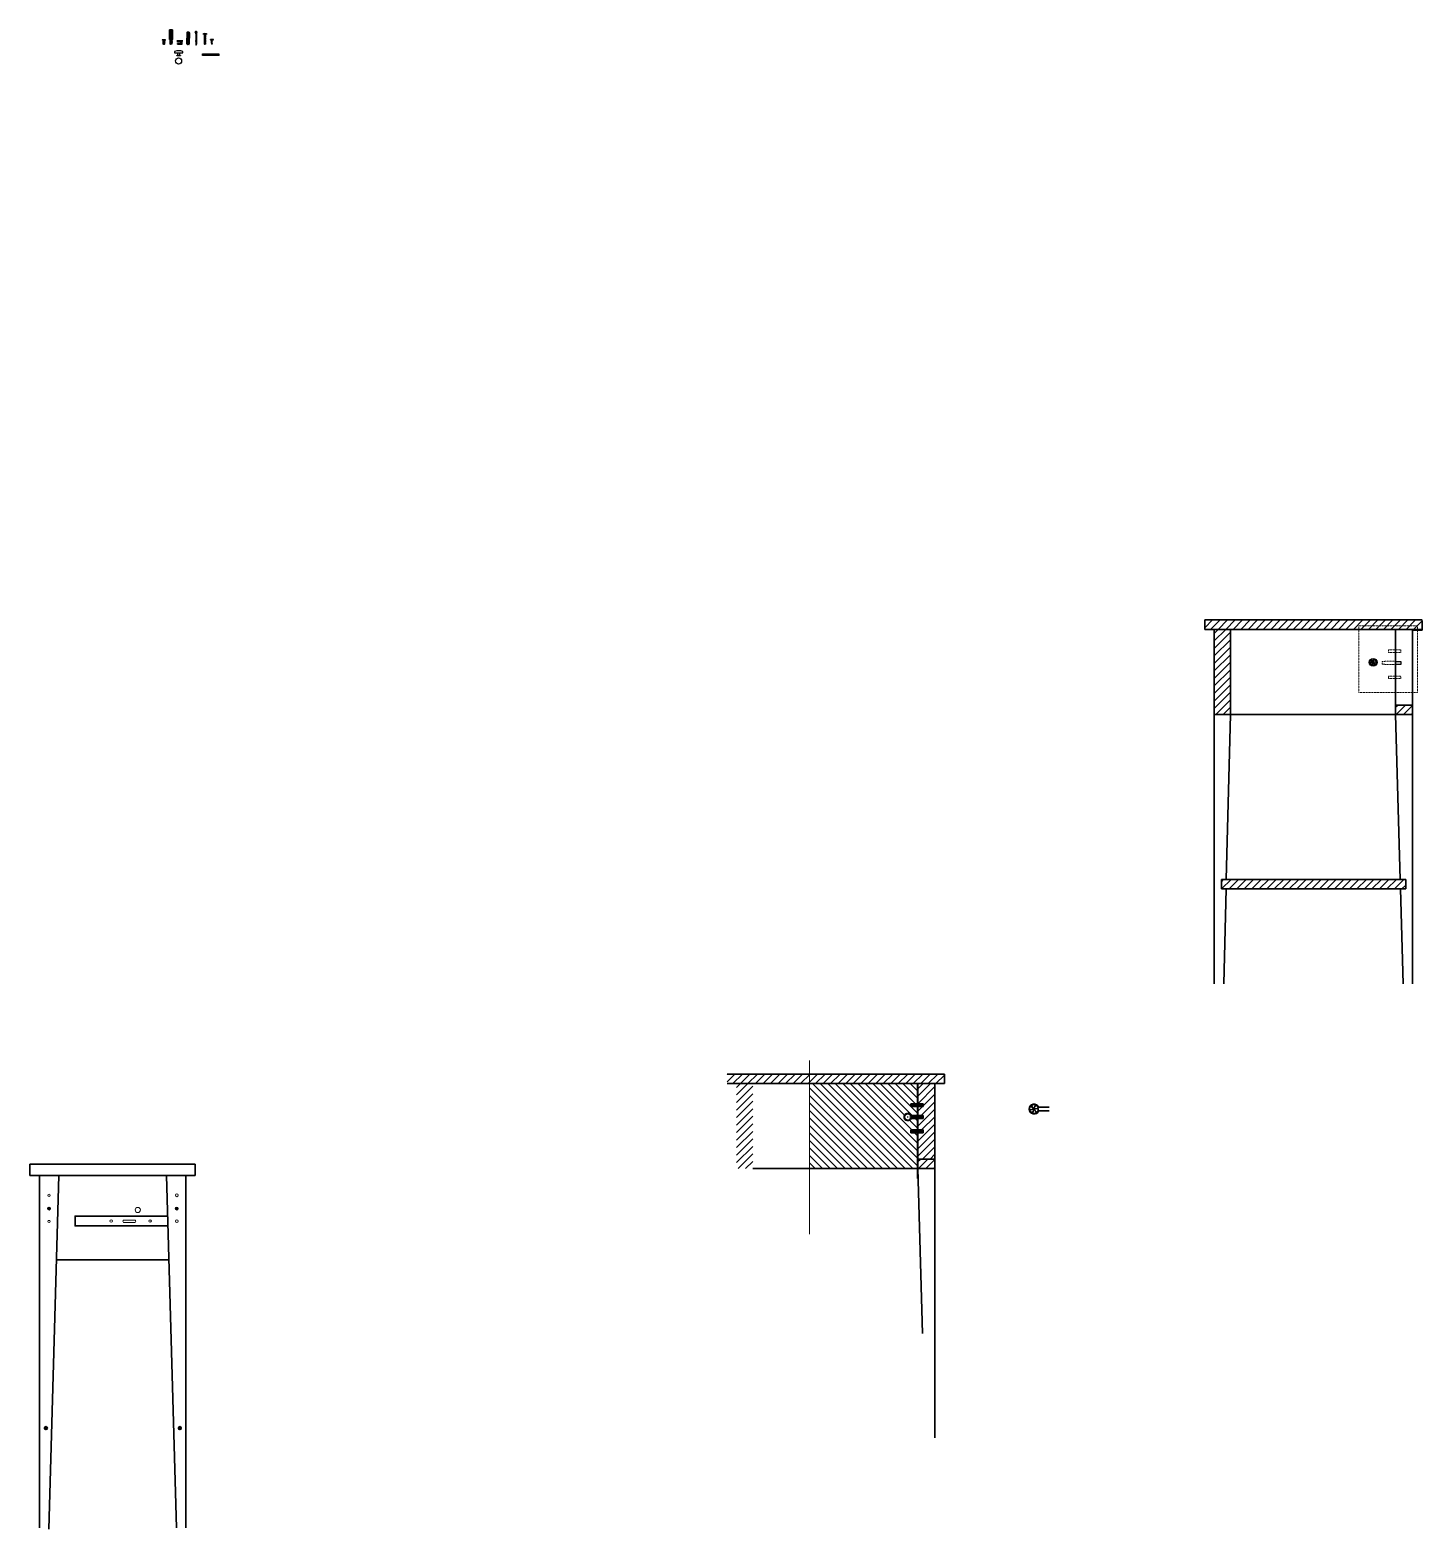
# Model space of a CAD drawing. Header units: inches. Extents: x -15438 to 28214, y -5168 to 29336.
# Drawn here: x 7581 to 10528, y 15768 to 18941 of the extents above; entities that cross this region are included whole.
import ezdxf

# ---------------------------------------------------------------- set-up
doc = ezdxf.new("R2010")
doc.units = ezdxf.units.IN
doc.header["$MEASUREMENT"] = 0
doc.linetypes.add('HIDDEN', pattern=[0.375, 0.25, -0.125])
for name, color, linetype, lineweight in [('Arredi', 1, 'Continuous', 30), ('Dettagli', 210, 'Continuous', 5), ('quote', 2, 'Continuous', 9), ('Tratteggi', 2, 'HIDDEN', 15)]:
    doc.layers.add(name, color=color, linetype=linetype, lineweight=lineweight)
doc.layers.add('Viti', color=2, linetype='Continuous')
pattern_1 = [(45, (2506.794, -2341.096), (-7.954951, 7.954951), [])]
pattern_2 = [(45, (3518.231, -1379.834), (-7.954951, 7.954951), [])]

# ---------------------------------------------------------------- blocks, each defined once
blk = doc.blocks.new('101345')
for p, q in [((40.13, 264.91), (40.13, 264.61)), ((40.17, 264.99), (40.27, 265.05)), ((40.28, 264.46), (40.28, 265.06)), ((40.3, 265.06), (41.63, 265.06)), ((40.38, 264.94), (41.63, 264.94)), ((40.38, 264.82), (41.63, 264.82)), ((40.38, 264.7), (41.63, 264.7)), ((42.96, 265.06), (41.63, 265.06)), ((42.88, 264.94), (41.63, 264.94)), ((42.88, 264.82), (41.63, 264.82)), ((42.88, 264.7), (41.63, 264.7)), ((42.98, 264.46), (42.98, 265.06)), ((43.09, 264.99), (42.99, 265.05)), ((43.13, 264.91), (43.13, 264.61)), ((40.17, 264.53), (40.27, 264.47)), ((40.29, 264.46), (41.63, 264.46)), ((40.38, 264.58), (41.63, 264.58)), ((42.88, 264.58), (41.63, 264.58)), ((42.96, 264.46), (41.63, 264.46)), ((43.09, 264.53), (42.99, 264.47))]:
    blk.add_line(p, q)
for centre, radius, start, end in [((40.23, 264.91), 0.1, 123.5668, 180), ((40.23, 264.61), 0.1, 180, 236.2912), ((40.3, 265.01), 0.05, 90, 123.5668), ((42.96, 265.01), 0.05, 56.4332, 90), ((43.03, 264.91), 0.1, 0, 56.4332), ((43.03, 264.61), 0.1, 303.7088, 0), ((40.29, 264.51), 0.05, 236.2912, 270), ((42.96, 264.51), 0.05, 270, 303.7088)]:
    blk.add_arc(centre, radius, start, end)
blk = doc.blocks.new('100413')
for p, q in [((40.46, 249.33), (40.43, 249.36)), ((40.43, 249.02), (40.47, 248.98)), ((40.48, 249.38), (40.46, 249.33)), ((40.49, 249.03), (40.46, 249.33)), ((40.47, 248.98), (40.49, 249.03)), ((40.53, 249.33), (40.48, 249.38)), ((40.49, 249.03), (40.54, 248.98)), ((40.55, 249.38), (40.53, 249.33)), ((40.56, 249.03), (40.53, 249.33)), ((40.54, 248.98), (40.56, 249.03)), ((40.6, 249.33), (40.55, 249.38)), ((40.56, 249.03), (40.61, 248.98)), ((40.62, 249.38), (40.6, 249.33)), ((40.63, 249.03), (40.6, 249.33)), ((40.61, 248.98), (40.63, 249.03)), ((40.67, 249.33), (40.62, 249.38)), ((40.63, 249.03), (40.68, 248.98)), ((40.69, 249.38), (40.67, 249.33)), ((40.7, 249.03), (40.67, 249.33)), ((40.68, 248.98), (40.7, 249.03)), ((40.74, 249.33), (40.69, 249.38)), ((40.7, 249.03), (40.75, 248.98)), ((40.76, 249.38), (40.74, 249.33)), ((40.77, 249.03), (40.74, 249.33)), ((40.75, 248.98), (40.77, 249.03)), ((40.81, 249.33), (40.76, 249.38)), ((40.77, 249.03), (40.82, 248.98)), ((40.83, 249.38), (40.81, 249.33)), ((40.84, 249.03), (40.81, 249.33)), ((40.82, 248.98), (40.84, 249.03)), ((40.88, 249.33), (40.83, 249.38)), ((40.84, 249.03), (40.89, 248.98)), ((40.9, 249.38), (40.88, 249.33)), ((40.91, 249.03), (40.88, 249.33)), ((40.89, 248.98), (40.91, 249.03)), ((40.95, 249.33), (40.9, 249.38)), ((40.91, 249.03), (40.96, 248.98)), ((40.97, 249.38), (40.95, 249.33)), ((40.98, 249.03), (40.95, 249.33)), ((40.96, 248.98), (40.98, 249.03)), ((41.02, 249.33), (40.97, 249.38)), ((40.98, 249.03), (41.03, 248.98)), ((41.04, 249.38), (41.02, 249.33)), ((41.05, 249.03), (41.02, 249.33)), ((41.03, 248.98), (41.05, 249.03)), ((41.09, 249.33), (41.04, 249.38)), ((41.05, 249.03), (41.1, 248.98)), ((41.11, 249.38), (41.09, 249.33)), ((41.12, 249.03), (41.09, 249.33)), ((41.1, 248.98), (41.12, 249.03)), ((41.16, 249.33), (41.11, 249.38)), ((41.12, 249.03), (41.17, 248.98)), ((41.18, 249.38), (41.16, 249.33)), ((41.19, 249.03), (41.16, 249.33)), ((41.17, 248.98), (41.19, 249.03)), ((41.23, 249.33), (41.18, 249.38)), ((41.19, 249.03), (41.24, 248.98)), ((41.25, 249.38), (41.23, 249.33)), ((41.26, 249.03), (41.23, 249.33)), ((41.24, 248.98), (41.26, 249.03)), ((41.3, 249.33), (41.25, 249.38)), ((41.26, 249.03), (41.31, 248.98)), ((41.32, 249.38), (41.3, 249.33)), ((41.33, 249.03), (41.3, 249.33)), ((41.31, 248.98), (41.33, 249.03)), ((41.37, 249.33), (41.32, 249.38)), ((41.33, 249.03), (41.38, 248.98)), ((41.39, 249.38), (41.37, 249.33)), ((41.4, 249.03), (41.37, 249.33)), ((41.38, 248.98), (41.4, 249.03)), ((41.44, 249.33), (41.39, 249.38)), ((41.4, 249.03), (41.45, 248.98)), ((41.46, 249.38), (41.44, 249.33)), ((41.47, 249.03), (41.44, 249.33)), ((41.45, 248.98), (41.47, 249.03)), ((41.51, 249.33), (41.46, 249.38)), ((41.47, 249.03), (41.52, 248.98)), ((41.53, 249.38), (41.51, 249.33)), ((41.54, 249.03), (41.51, 249.33)), ((41.52, 248.98), (41.54, 249.03)), ((41.58, 249.33), (41.53, 249.38)), ((41.54, 249.03), (41.59, 248.98)), ((41.6, 249.38), (41.58, 249.33)), ((41.61, 249.03), (41.58, 249.33)), ((41.59, 248.98), (41.61, 249.03)), ((41.65, 249.33), (41.6, 249.38)), ((41.61, 249.03), (41.66, 248.98)), ((41.67, 249.38), (41.65, 249.33)), ((41.68, 249.03), (41.65, 249.33)), ((41.66, 248.98), (41.68, 249.03)), ((41.72, 249.33), (41.67, 249.38)), ((41.68, 249.03), (41.73, 248.98)), ((41.74, 249.38), (41.72, 249.33)), ((41.75, 249.03), (41.72, 249.33)), ((41.73, 248.98), (41.75, 249.03)), ((41.79, 249.33), (41.74, 249.38)), ((41.75, 249.03), (41.8, 248.98)), ((41.81, 249.38), (41.79, 249.33)), ((41.82, 249.03), (41.79, 249.33)), ((41.8, 248.98), (41.82, 249.03)), ((41.86, 249.33), (41.81, 249.38)), ((41.82, 249.03), (41.87, 248.98)), ((41.88, 249.38), (41.86, 249.33)), ((41.89, 249.03), (41.86, 249.33)), ((41.87, 248.98), (41.89, 249.03)), ((41.93, 249.33), (41.88, 249.38)), ((41.89, 249.03), (41.94, 248.98)), ((41.95, 249.38), (41.93, 249.33)), ((41.96, 249.03), (41.93, 249.33)), ((41.94, 248.98), (41.96, 249.03)), ((42, 249.33), (41.95, 249.38)), ((41.96, 249.03), (42.01, 248.98)), ((42.02, 249.38), (42, 249.33)), ((42.03, 249.03), (42, 249.33)), ((42.01, 248.98), (42.03, 249.03)), ((42.07, 249.33), (42.02, 249.38)), ((42.03, 249.03), (42.08, 248.98)), ((42.09, 249.38), (42.07, 249.33)), ((42.1, 249.03), (42.07, 249.33)), ((42.08, 248.98), (42.1, 249.03)), ((42.14, 249.33), (42.09, 249.38)), ((42.1, 249.03), (42.15, 248.98)), ((42.16, 249.38), (42.14, 249.33)), ((42.17, 249.03), (42.14, 249.33)), ((42.15, 248.98), (42.17, 249.03)), ((42.21, 249.33), (42.16, 249.38)), ((42.17, 249.03), (42.22, 248.98)), ((42.23, 249.38), (42.21, 249.33)), ((42.24, 249.03), (42.21, 249.33)), ((42.22, 248.98), (42.24, 249.03)), ((42.28, 249.33), (42.23, 249.38)), ((42.24, 249.03), (42.29, 248.98)), ((42.3, 249.38), (42.28, 249.33)), ((42.31, 249.03), (42.28, 249.33)), ((42.29, 248.98), (42.31, 249.03)), ((42.35, 249.33), (42.3, 249.38)), ((42.31, 249.03), (42.36, 248.98)), ((42.37, 249.38), (42.35, 249.33)), ((42.38, 249.03), (42.35, 249.33)), ((42.36, 248.98), (42.38, 249.03)), ((42.42, 249.33), (42.37, 249.38)), ((42.38, 249.03), (42.43, 248.98)), ((42.44, 249.38), (42.42, 249.33)), ((42.45, 249.03), (42.42, 249.33)), ((42.43, 248.98), (42.45, 249.03)), ((42.49, 249.33), (42.44, 249.38)), ((42.45, 249.03), (42.5, 248.98)), ((42.51, 249.38), (42.49, 249.33)), ((42.52, 249.03), (42.49, 249.33)), ((42.5, 248.98), (42.52, 249.03)), ((42.56, 249.33), (42.51, 249.38)), ((42.52, 249.03), (42.57, 248.98)), ((42.58, 249.38), (42.56, 249.33)), ((42.59, 249.03), (42.56, 249.33)), ((42.57, 248.98), (42.59, 249.03)), ((42.63, 249.33), (42.58, 249.38)), ((42.59, 249.03), (42.64, 248.98)), ((42.65, 249.38), (42.63, 249.33)), ((42.66, 249.03), (42.63, 249.33)), ((42.64, 248.98), (42.66, 249.03)), ((42.7, 249.33), (42.65, 249.38)), ((42.66, 249.03), (42.71, 248.98)), ((42.72, 249.38), (42.7, 249.33)), ((42.73, 249.03), (42.7, 249.33)), ((42.71, 248.98), (42.73, 249.03)), ((42.77, 249.33), (42.72, 249.38)), ((42.73, 249.03), (42.78, 248.98)), ((42.8, 249.03), (42.77, 249.33)), ((42.77, 249.33), (42.8, 249.33)), ((42.78, 248.98), (42.8, 249.03)), ((42.8, 249.03), (42.8, 249.03)), ((42.83, 249.3), (42.83, 249.05))]:
    blk.add_line(p, q)
blk.add_lwpolyline([(40.33, 248.75), (40.33, 249.61, -0.414214), (40.35, 249.63), (40.41, 249.63, -0.414214), (40.43, 249.61), (40.43, 248.75, -0.414214), (40.41, 248.73), (40.35, 248.73, -0.414214)], format="xyb", close=True)
for centre, radius, start, end in [((41.35, 249.18), 1.08, 161.1224, 198.8776), ((42.8, 249.3), 0.025, 0, 90), ((42.8, 249.05), 0.025, 270, 0)]:
    blk.add_arc(centre, radius, start, end)
blk = doc.blocks.new('*U259')
blk.add_lwpolyline([(0, 0), (0, 0.1), (0.05, 0), (0.12, -0.4), (0.12, -0.5), (0.07, -0.4), (0, 0)])
blk = doc.blocks.new('*U260')
at = {"color": 0, "linetype": 'ByBlock', "lineweight": -2, "transparency": 16777216}
for p in [(42.38, 270.66), (42.6, 270.66), (42.81, 270.66), (43.03, 270.66), (43.24, 270.66)]:
    blk.add_blockref('*U259', p, dxfattribs=at)
blk = doc.blocks.new('118331')
for p, q in [((40.73, 264.98), (40.73, 264.28)), ((40.73, 264.98), (42.98, 264.98)), ((40.73, 264.8), (40.73, 264.45)), ((40.83, 264.98), (40.83, 264.68)), ((40.83, 264.93), (42.93, 264.93)), ((40.83, 264.68), (42.93, 264.68)), ((42.93, 264.98), (42.93, 264.68)), ((42.98, 264.98), (42.98, 264.28)), ((42.98, 264.83), (43.07, 264.83)), ((43.12, 264.83), (43.28, 264.83)), ((43.33, 264.83), (43.5, 264.83)), ((43.55, 264.83), (43.72, 264.83)), ((43.77, 264.83), (43.93, 264.83)), ((43.98, 264.83), (44.08, 264.83)), ((44.13, 264.78), (44.13, 264.48)), ((42.98, 264.28), (40.73, 264.28)), ((40.83, 264.58), (40.83, 264.28)), ((40.83, 264.58), (42.93, 264.58)), ((40.83, 264.33), (42.93, 264.33)), ((42.93, 264.58), (42.93, 264.28)), ((43.14, 264.43), (42.98, 264.43)), ((43.35, 264.43), (43.19, 264.43)), ((43.57, 264.43), (43.4, 264.43)), ((43.79, 264.43), (43.62, 264.43)), ((44, 264.43), (43.84, 264.43)), ((44.08, 264.43), (44.05, 264.43))]:
    blk.add_line(p, q)
for centre, start, end in [((44.08, 264.78), 360, 90), ((44.08, 264.48), 270, 0)]:
    blk.add_arc(centre, 0.05, start, end)
blk.add_blockref('*U260', (0.69, -5.83))
blk = doc.blocks.new('*U61')
blk.add_lwpolyline([(0, 0), (0, 0.1), (0.05, 0), (0.12, -0.4), (0.12, -0.5), (0.07, -0.4), (0, 0)])
blk = doc.blocks.new('*U62')
at = {"color": 0, "linetype": 'ByBlock', "lineweight": -2, "transparency": 16777216}
for p in [(42.38, 270.66), (42.61, 270.66), (42.84, 270.66), (43.06, 270.66)]:
    blk.add_blockref('*U61', p, dxfattribs=at)
blk = doc.blocks.new('100347')
for p, q in [((40.13, 252.09), (40.25, 251.93)), ((40.13, 252.09), (40.13, 251.29)), ((40.25, 251.44), (40.13, 251.29)), ((40.41, 251.49), (40.38, 251.49)), ((40.57, 251.89), (40.39, 251.89)), ((40.64, 251.49), (40.46, 251.49)), ((40.79, 251.89), (40.62, 251.89)), ((40.87, 251.49), (40.69, 251.49)), ((41.02, 251.89), (40.84, 251.89)), ((41.09, 251.49), (40.92, 251.49)), ((41.16, 251.89), (41.07, 251.89)), ((41.16, 251.49), (41.14, 251.49)), ((41.21, 251.85), (41.19, 251.87)), ((41.19, 251.5), (41.21, 251.52)), ((41.23, 251.82), (41.23, 251.56))]:
    blk.add_line(p, q)
for centre, radius, start, end in [((40.38, 252.09), 0.2, 230.2432, 257.6604), ((40.38, 251.29), 0.2, 90, 129.7568), ((41.16, 251.84), 0.05, 45, 90), ((41.16, 251.54), 0.05, 270, 315), ((41.18, 251.82), 0.05, 0, 45), ((41.18, 251.56), 0.05, 315, 0)]:
    blk.add_arc(centre, radius, start, end)
blk.add_blockref('*U62', (-2.04, -18.77))
blk = doc.blocks.new('*U65')
blk.add_lwpolyline([(0.07, -0.49), (0.08, -0.44), (0.11, -0.49), (0.16, -0.79), (0.15, -0.84), (0.13, -0.79), (0.07, -0.49)])
blk = doc.blocks.new('*U66')
at = {"color": 0, "linetype": 'ByBlock', "lineweight": -2, "transparency": 16777216}
for p in [(40.63, 237.94), (40.79, 237.94), (40.94, 237.94), (41.1, 237.94), (41.26, 237.94), (41.42, 237.94), (41.58, 237.94), (41.73, 237.94), (41.89, 237.94), (42.05, 237.94), (42.21, 237.94), (42.36, 237.94), (42.52, 237.94), (42.68, 237.94), (42.84, 237.94), (43, 237.94), (43.15, 237.94), (43.31, 237.94), (43.47, 237.94), (43.63, 237.94), (43.78, 237.94), (43.94, 237.94), (44.1, 237.94), (44.26, 237.94), (44.42, 237.94), (44.57, 237.94), (44.73, 237.94), (44.89, 237.94), (45.05, 237.94), (45.2, 237.94), (45.36, 237.94), (45.52, 237.94), (45.68, 237.94)]:
    blk.add_blockref('*U65', p, dxfattribs=at)
blk = doc.blocks.new('109048')
for p, q in [((40.13, 237.5), (40.13, 237.1)), ((40.58, 237.75), (40.43, 237.75)), ((40.63, 237.7), (40.63, 236.9)), ((40.63, 237.45), (40.7, 237.45)), ((40.74, 237.45), (40.86, 237.45)), ((40.89, 237.45), (41.02, 237.45)), ((41.05, 237.45), (41.17, 237.45)), ((41.21, 237.45), (41.33, 237.45)), ((41.37, 237.45), (41.49, 237.45)), ((41.53, 237.45), (41.65, 237.45)), ((41.68, 237.45), (41.81, 237.45)), ((41.84, 237.45), (41.96, 237.45)), ((42, 237.45), (42.12, 237.45)), ((42.16, 237.45), (42.28, 237.45)), ((42.31, 237.45), (42.44, 237.45)), ((42.47, 237.45), (42.59, 237.45)), ((42.63, 237.45), (42.75, 237.45)), ((42.79, 237.45), (42.91, 237.45)), ((42.95, 237.45), (43.07, 237.45)), ((43.1, 237.45), (43.23, 237.45)), ((43.26, 237.45), (43.38, 237.45)), ((43.42, 237.45), (43.54, 237.45)), ((43.58, 237.45), (43.7, 237.45)), ((43.73, 237.45), (43.86, 237.45)), ((43.89, 237.45), (44.01, 237.45)), ((44.05, 237.45), (44.17, 237.45)), ((44.21, 237.45), (44.33, 237.45)), ((44.37, 237.45), (44.49, 237.45)), ((44.52, 237.45), (44.65, 237.45)), ((44.68, 237.45), (44.8, 237.45)), ((44.84, 237.45), (44.96, 237.45)), ((45, 237.45), (45.12, 237.45)), ((45.15, 237.45), (45.28, 237.45)), ((45.31, 237.45), (45.43, 237.45)), ((45.47, 237.45), (45.59, 237.45)), ((45.63, 237.45), (45.75, 237.45)), ((45.79, 237.45), (45.89, 237.45)), ((45.91, 237.5), (45.9, 237.45)), ((45.9, 237.45), (45.95, 237.16)), ((45.94, 237.44), (45.91, 237.5)), ((45.98, 237.17), (45.94, 237.44)), ((45.96, 237.44), (46.04, 237.41)), ((46.05, 237.46), (46.04, 237.41)), ((46.04, 237.41), (46.08, 237.2)), ((46.08, 237.39), (46.05, 237.46)), ((46.08, 237.39), (46.33, 237.3)), ((46.11, 237.22), (46.08, 237.39)), ((40.58, 236.85), (40.43, 236.85)), ((40.63, 237.15), (40.76, 237.15)), ((40.79, 237.15), (40.91, 237.15)), ((40.95, 237.15), (41.07, 237.15)), ((41.11, 237.15), (41.23, 237.15)), ((41.26, 237.15), (41.39, 237.15)), ((41.42, 237.15), (41.54, 237.15)), ((41.58, 237.15), (41.7, 237.15)), ((41.74, 237.15), (41.86, 237.15)), ((41.89, 237.15), (42.02, 237.15)), ((42.05, 237.15), (42.18, 237.15)), ((42.21, 237.15), (42.33, 237.15)), ((42.37, 237.15), (42.49, 237.15)), ((42.53, 237.15), (42.65, 237.15)), ((42.68, 237.15), (42.81, 237.15)), ((42.84, 237.15), (42.96, 237.15)), ((43, 237.15), (43.12, 237.15)), ((43.16, 237.15), (43.28, 237.15)), ((43.31, 237.15), (43.44, 237.15)), ((43.47, 237.15), (43.6, 237.15)), ((43.63, 237.15), (43.75, 237.15)), ((43.79, 237.15), (43.91, 237.15)), ((43.95, 237.15), (44.07, 237.15)), ((44.1, 237.15), (44.23, 237.15)), ((44.26, 237.15), (44.38, 237.15)), ((44.42, 237.15), (44.54, 237.15)), ((44.58, 237.15), (44.7, 237.15)), ((44.73, 237.15), (44.86, 237.15)), ((44.89, 237.15), (45.02, 237.15)), ((45.05, 237.15), (45.17, 237.15)), ((45.21, 237.15), (45.33, 237.15)), ((45.37, 237.15), (45.49, 237.15)), ((45.52, 237.15), (45.65, 237.15)), ((45.68, 237.15), (45.8, 237.15)), ((45.84, 237.15), (45.89, 237.15)), ((45.95, 237.16), (45.98, 237.11)), ((45.98, 237.17), (46.08, 237.2)), ((45.98, 237.11), (45.98, 237.17)), ((46.08, 237.2), (46.11, 237.15)), ((46.11, 237.22), (46.33, 237.3)), ((46.11, 237.15), (46.11, 237.22))]:
    blk.add_line(p, q)
for centre, radius, start, end in [((40.43, 237.45), 0.302, 89.51913, 170.09201), ((40.58, 237.7), 0.05, 0, 90), ((45.89, 237.25), 0.2, 88.0665, 90), ((45.89, 237.25), 0.2, 69.44395, 77.73615), ((40.43, 237.15), 0.302, 189.90799, 270.48087), ((40.58, 236.9), 0.05, 270, 0), ((45.89, 237.35), 0.2, 270, 287.08956)]:
    blk.add_arc(centre, radius, start, end)
blk.add_blockref('*U66', (0, 0))
blk = doc.blocks.new('*U68')
blk.add_lwpolyline([(0.1, -0.2), (0.06, 0), (0.04, 0.05), (0.03, 0), (0.06, -0.2), (0.09, -0.25), (0.1, -0.2)])
blk = doc.blocks.new('*U69')
at = {"color": 0, "linetype": 'ByBlock', "lineweight": -2, "transparency": 16777216}
for p in [(40.3, 254.75), (40.42, 254.75), (40.54, 254.75), (40.65, 254.75), (40.77, 254.75), (40.89, 254.75)]:
    blk.add_blockref('*U68', p, dxfattribs=at)
blk = doc.blocks.new('109049')
for p, q in [((40.43, 240.28), (40.33, 240.28)), ((40.33, 240.28), (40.33, 239.58)), ((40.43, 239.58), (40.33, 239.58)), ((40.48, 240.23), (40.48, 239.63)), ((40.52, 240.03), (40.48, 240.03)), ((40.56, 239.83), (40.48, 239.83)), ((40.64, 240.03), (40.56, 240.03)), ((40.67, 239.83), (40.59, 239.83)), ((40.75, 240.03), (40.67, 240.03)), ((40.79, 239.83), (40.71, 239.83)), ((40.87, 240.03), (40.79, 240.03)), ((40.91, 239.83), (40.83, 239.83)), ((40.99, 240.03), (40.91, 240.03)), ((41.02, 239.83), (40.94, 239.83)), ((41.11, 240.03), (41.02, 240.03)), ((41.14, 239.83), (41.06, 239.83)), ((41.22, 240.03), (41.14, 240.03)), ((41.23, 239.83), (41.18, 239.83)), ((41.32, 240.01), (41.35, 240)), ((41.37, 239.88), (41.32, 239.85)), ((41.35, 240), (41.36, 240.05)), ((41.37, 239.88), (41.35, 240)), ((41.36, 240.05), (41.38, 239.98)), ((41.4, 239.83), (41.37, 239.88)), ((41.38, 239.98), (41.48, 239.93)), ((41.38, 239.98), (41.4, 239.89)), ((41.48, 239.93), (41.4, 239.89)), ((41.4, 239.89), (41.4, 239.83))]:
    blk.add_line(p, q)
blk.add_lwpolyline([(41.26, 239.83), (41.22, 240.03), (41.23, 240.08), (41.26, 240.03), (41.29, 239.84), (41.29, 239.78), (41.26, 239.83)])
for centre, radius, start, end in [((40.43, 240.23), 0.05, 0, 90), ((40.43, 239.63), 0.05, 270, 0), ((41.23, 240.03), 0.2, 270, 277.372), ((41.23, 239.83), 0.2, 63.4349, 82.7142), ((41.23, 240.03), 0.2, 287.2449, 296.5651)]:
    blk.add_arc(centre, radius, start, end)
blk.add_blockref('*U69', (0.19, -14.72))

msp = doc.modelspace()

# ---------------------------------------------------------------- hatches: boundary and pattern name
at = {"layer": 'Dettagli'}
h = msp.add_hatch(dxfattribs=at)
h.set_pattern_fill('ANSI31', color=256, scale=90)
h.set_pattern_definition(pattern_2)
h.paths.add_polyline_path([(10068.493, 17692.132), (10068.493, 17672.132), (10528.493, 17672.132), (10528.493, 17692.132)])
h = msp.add_hatch(dxfattribs=at)
h.set_pattern_fill('ANSI31', color=256, scale=90)
h.set_pattern_definition(pattern_2)
h.paths.add_polyline_path([(10088.493, 17492.132), (10122.846, 17492.132), (10122.846, 17672.132), (10088.493, 17672.132)])
h.paths.add_polyline_path([(10472.374, 17512.132), (10472.374, 17492.132), (10508.493, 17492.132), (10508.493, 17512.132)])
h = msp.add_hatch(dxfattribs=at)
h.set_pattern_fill('ANSI31', color=256, scale=90)
h.set_pattern_definition(pattern_2)
h.paths.add_polyline_path([(10103.563, 17142.701), (10103.563, 17122.701), (10113.543, 17122.701), (10482.673, 17122.701), (10494.003, 17122.701), (10494.003, 17142.701)])
at = {"layer": 'quote'}
h = msp.add_hatch(dxfattribs=at)
h.set_pattern_fill('ANSI31', color=256, scale=90, angle=90)
h.paths.add_polyline_path([(9460.211, 16710.87), (9455.918, 16710.87), (9231.41, 16710.87), (9231.41, 16530.87), (9460.211, 16530.87), (9460.211, 16606.803), (9446.154, 16606.803), (9446.154, 16612.484), (9460.211, 16612.484), (9460.211, 16637.085), (9446.869, 16637.085, -4.87725798), (9446.788, 16643.258), (9460.211, 16643.258), (9460.211, 16662.067), (9446.077, 16662.067), (9446.077, 16667.891), (9460.211, 16667.891)])
h = msp.add_hatch(dxfattribs=at)
h.set_pattern_fill('ANSI31', color=256, scale=90)
h.paths.add_polyline_path([(9497.055, 16710.87), (9460.937, 16710.87), (9460.937, 16667.891), (9472.391, 16667.891), (9472.391, 16662.067), (9460.927, 16662.067), (9460.927, 16643.258), (9472.561, 16643.258), (9472.561, 16637.085), (9460.93, 16637.085), (9460.93, 16612.484), (9472.326, 16612.484), (9472.326, 16606.803), (9460.916, 16606.803), (9460.931, 16550.87), (9497.055, 16550.87)])
at = {"layer": 'Viti'}
h = msp.add_hatch(dxfattribs=at)
h.set_pattern_fill('ANSI31', color=256, scale=90)
h.set_pattern_definition(pattern_1)
h.paths.add_polyline_path([(9517.055, 16730.87), (9057.055, 16730.87), (9057.055, 16710.87), (9517.055, 16710.87)])
h = msp.add_hatch(dxfattribs=at)
h.set_pattern_fill('ANSI31', color=256, scale=90)
h.set_pattern_definition(pattern_1)
h.paths.add_polyline_path([(9111.408, 16710.87), (9077.055, 16710.87), (9077.055, 16530.87), (9111.408, 16530.87)])
h.paths.add_polyline_path([(9497.055, 16550.87), (9460.937, 16550.87), (9460.937, 16530.87), (9497.055, 16530.87)])
h = msp.add_hatch(color=256, dxfattribs=at)
h.dxf.hatch_style = 1
h.set_gradient(color1=(51, 51, 51), color2=(51, 51, 51), tint=1)
h.paths.add_polyline_path([(9439.428, 16641.773, 1), (9439.428, 16638.401, 1)])
h = msp.add_hatch(color=256, dxfattribs=at)
h.dxf.hatch_style = 1
h.set_gradient(color1=(51, 51, 51), color2=(51, 51, 51), tint=1)
h.paths.add_polyline_path([(9439.428, 16641.773, 1), (9439.428, 16638.401, 1)])

# ---------------------------------------------------------------- linework, layer by layer
at = {"layer": 'Arredi'}
for p, q in [((10528.493, 17692.132), (10068.493, 17692.132)), ((10068.493, 17692.132), (10068.493, 17672.132)), ((10528.493, 17690.765), (10528.493, 17670.765)), ((10068.493, 17673.498), (10068.493, 17673.498)), ((10068.493, 17672.132), (10528.493, 17672.132)), ((10088.493, 17672.132), (10088.493, 16922.132)), ((10088.493, 17672.132), (10088.493, 17372.132)), ((10088.493, 17672.132), (10088.493, 17472.132)), ((10088.493, 17672.132), (10088.493, 17623.48)), ((10088.493, 17672.132), (10127.378, 17672.132)), ((10467.356, 17672.132), (10508.493, 17672.132)), ((10508.493, 16922.132), (10508.493, 17672.132)), ((10508.493, 17672.132), (10508.493, 16922.132)), ((10508.493, 17672.132), (10508.493, 17643.157)), ((10528.493, 17670.765), (10508.493, 17670.765)), ((10088.493, 17492.132), (10122.846, 17492.132)), ((10114.047, 17142.701), (10122.846, 17492.132)), ((10122.846, 17492.132), (10472.374, 17492.132)), ((10482.116, 17142.701), (10472.374, 17492.132)), ((10494.003, 17142.701), (10103.563, 17142.701)), ((10103.563, 17142.701), (10103.563, 17122.701)), ((10494.003, 17142.701), (10494.003, 17122.701)), ((10103.563, 17122.701), (10113.543, 17122.701)), ((10108.493, 16922.132), (10113.543, 17122.701)), ((10113.543, 17122.701), (10482.673, 17122.701)), ((10488.265, 16922.132), (10482.673, 17122.701)), ((10494.003, 17122.701), (10482.673, 17122.701)), ((9517.055, 16730.87), (9057.055, 16730.87)), ((9517.055, 16730.87), (9517.055, 16710.87)), ((9057.055, 16710.87), (9517.055, 16710.87)), ((9455.918, 16710.87), (9497.055, 16710.87)), ((9460.211, 16710.87), (9460.211, 16667.891)), ((9460.937, 16710.87), (9460.937, 16667.891)), ((9497.055, 15960.87), (9497.055, 16710.87)), ((9497.055, 16710.87), (9497.055, 15960.87)), ((9497.055, 16710.87), (9497.055, 16681.895)), ((9446.077, 16667.891), (9446.077, 16662.067)), ((9460.211, 16667.891), (9446.077, 16667.891)), ((9446.077, 16662.067), (9460.211, 16662.067)), ((9460.211, 16662.067), (9460.211, 16643.258)), ((9460.927, 16662.067), (9460.927, 16643.258)), ((9472.391, 16662.067), (9460.927, 16662.067)), ((9472.391, 16667.891), (9460.937, 16667.891)), ((9472.391, 16667.891), (9472.391, 16662.067)), ((9738.956, 16660.553), (9716.628, 16660.553)), ((9460.211, 16643.258), (9446.788, 16643.258)), ((9460.211, 16643.258), (9446.788, 16643.258)), ((9460.211, 16637.085), (9446.869, 16637.085)), ((9460.211, 16637.085), (9460.211, 16612.484)), ((9461.043, 16643.258), (9460.927, 16643.258)), ((9472.561, 16643.258), (9460.927, 16643.258)), ((9460.93, 16637.085), (9460.93, 16612.484)), ((9472.561, 16637.085), (9460.93, 16637.085)), ((9472.561, 16643.258), (9472.561, 16637.085)), ((9716.645, 16652.908), (9738.956, 16652.908)), ((9446.154, 16612.484), (9446.154, 16606.803)), ((9460.211, 16612.484), (9446.154, 16612.484)), ((9446.154, 16606.803), (9460.211, 16606.803)), ((9460.211, 16606.803), (9460.211, 16510.048)), ((9460.916, 16606.803), (9460.937, 16530.87)), ((9472.326, 16606.803), (9460.916, 16606.803)), ((9472.326, 16612.484), (9460.93, 16612.484)), ((9472.326, 16612.484), (9472.326, 16606.803)), ((7580.976, 16540.015), (7910.976, 16540.015)), ((7580.976, 16540.015), (7930.976, 16540.015)), ((7580.976, 16540.015), (7580.976, 16515.957)), ((7930.976, 16540.015), (7930.976, 16515.957)), ((7580.976, 16515.957), (7930.976, 16515.957)), ((7580.976, 16515.957), (7600.976, 16515.957)), ((7600.976, 15770.015), (7600.976, 16515.957)), ((7600.976, 16515.957), (7600.976, 16462.178)), ((7620.976, 15767.767), (7642.062, 16515.957)), ((7890.976, 15770.015), (7869.89, 16515.957)), ((7910.976, 16515.957), (7910.976, 15770.015)), ((7910.976, 16515.957), (7910.976, 16448.593)), ((7637.04, 16337.767), (7874.927, 16337.767))]:
    msp.add_line(p, q, dxfattribs=at)
at = {"layer": 'Arredi', "color": 0}
for p in [(9111.408, 16530.87), (9470.679, 16181.439)]:
    msp.add_line(p, (9460.937, 16530.87), dxfattribs=at)
at = {"layer": 'Arredi'}
for points in [[(10088.493, 17492.132), (10088.493, 17672.132), (10122.846, 17672.132), (10122.846, 17492.132)], [(10508.493, 17492.132), (10508.493, 17672.132), (10472.374, 17672.132), (10472.374, 17492.132)], [(7620.78, 16445.597), (7619.16, 16445.597), (7619.16, 16446.569), (7620.78, 16446.569)], [(7620.78, 16446.569), (7620.78, 16448.182), (7621.843, 16448.182), (7621.843, 16446.569)], [(7621.843, 16445.597), (7621.843, 16444.069), (7620.78, 16444.069), (7620.78, 16445.597)], [(7872.899, 16409.508), (7676.47, 16409.508), (7676.47, 16430.125), (7872.316, 16430.125)], [(7614.294, 15980.956), (7612.674, 15980.956), (7612.674, 15981.928), (7614.294, 15981.928)], [(7614.294, 15981.928), (7614.294, 15983.541), (7615.357, 15983.541), (7615.357, 15981.928)], [(7615.357, 15980.956), (7615.357, 15979.429), (7614.294, 15979.429), (7614.294, 15980.956)], [(7615.357, 15981.928), (7616.954, 15981.928), (7616.954, 15980.956), (7615.357, 15980.956)], [(7897.851, 15980.956), (7896.232, 15980.956), (7896.232, 15981.928), (7897.851, 15981.928)], [(7897.851, 15981.928), (7897.851, 15983.541), (7898.915, 15983.541), (7898.915, 15981.928)], [(7898.915, 15980.956), (7898.915, 15979.429), (7897.851, 15979.429), (7897.851, 15980.956)], [(7898.915, 15981.928), (7900.512, 15981.928), (7900.512, 15980.956), (7898.915, 15980.956)]]:
    msp.add_lwpolyline(points, dxfattribs=at)
for points in [[(10508.493, 17512.132), (10472.374, 17512.132), (10472.374, 17492.132), (10508.493, 17492.132)], [(9497.055, 16550.87), (9460.937, 16550.87), (9460.937, 16530.87), (9497.055, 16530.87)]]:
    msp.add_lwpolyline(points, close=True, dxfattribs=at)
for centre in [(7614.782, 15981.44), (7898.339, 15981.44)]:
    msp.add_circle(centre, 3.088, dxfattribs=at)
for centre, radius, start, end in [((9706.999, 16656.709), 10.368, 21.759574, 338.492532), ((9439.618, 16640.077), 7.844, 23.930056, 337.582241), ((9439.618, 16640.077), 7.844, 23.930056, 337.582241)]:
    msp.add_arc(centre, radius, start, end, dxfattribs=at)
at = {"layer": 'Dettagli', "color": 0}
msp.add_line((9460.937, 16710.87), (9460.937, 16710.87), dxfattribs=at)
at = {"layer": 'Dettagli'}
for p, q in [((9704.89, 16656.92), (9700.889, 16662.525)), ((9702.653, 16664.14), (9704.88, 16659.105)), ((9705.89, 16658.903), (9709.309, 16664.881)), ((9711.048, 16663.788), (9707.44, 16659.629)), ((9444.52, 16637.633), (9444.52, 16642.71)), ((9444.52, 16642.71), (9444.744, 16642.71)), ((9444.744, 16637.633), (9444.52, 16637.633)), ((9444.744, 16642.71), (9444.744, 16641.815)), ((9444.744, 16638.476), (9444.744, 16641.815)), ((9444.744, 16641.815), (9447.431, 16641.815)), ((9447.431, 16638.476), (9444.744, 16638.476)), ((9444.744, 16638.476), (9444.744, 16637.633)), ((9698.779, 16656.169), (9704.284, 16656.087)), ((9705.795, 16655.456), (9698.933, 16654.87)), ((9703.328, 16649.815), (9706.203, 16654.511)), ((9707.747, 16654.923), (9704.214, 16649.012)), ((9705.754, 16657.379), (9705.754, 16656.049)), ((9705.754, 16656.049), (9706.883, 16655.321)), ((9706.983, 16658.106), (9705.779, 16657.379)), ((9706.883, 16655.321), (9708.137, 16655.848)), ((9708.137, 16657.303), (9706.983, 16658.106)), ((9707.687, 16658.629), (9714.552, 16658.08)), ((9708.137, 16655.848), (9708.137, 16657.303)), ((9710.884, 16649.625), (9708.753, 16654.702)), ((9708.84, 16656.787), (9711.768, 16650.554)), ((9714.986, 16656.428), (9709.585, 16657.497))]:
    msp.add_line(p, q, dxfattribs=at)
for points in [[(9704.284, 16656.087, 0.47597732), (9704.89, 16656.92, 0.87545212)], [(9704.88, 16659.105, 0.47597732), (9705.89, 16658.903, 0.87545212)], [(9706.203, 16654.511, 0.47597732), (9705.795, 16655.456, 0.87545212)], [(9707.44, 16659.629, 0.47597732), (9707.687, 16658.629, 0.87545212)], [(9708.753, 16654.702, 0.47597732), (9707.747, 16654.923, 0.87545212)], [(9709.585, 16657.497, 0.47597732), (9708.84, 16656.787, 0.87545212)]]:
    msp.add_lwpolyline(points, format="xyb", dxfattribs=at)
for points in [[(7621.843, 16446.569), (7623.44, 16446.569), (7623.44, 16445.597), (7621.843, 16445.597)], [(7891.357, 16445.597), (7889.738, 16445.597), (7889.738, 16446.569), (7891.357, 16446.569)], [(7891.357, 16446.569), (7891.357, 16448.182), (7892.421, 16448.182), (7892.421, 16446.569)], [(7892.421, 16445.597), (7892.421, 16444.069), (7891.357, 16444.069), (7891.357, 16445.597)], [(7892.421, 16446.569), (7894.018, 16446.569), (7894.018, 16445.597), (7892.421, 16445.597)], [(7803.583, 16416.692), (7779.098, 16416.692)], [(7779.31, 16421.565), (7803.372, 16421.565)]]:
    msp.add_lwpolyline(points, dxfattribs=at)
for centre, radius in [((9706.999, 16656.709), 9.482), ((7621.268, 16474.245), 2.221), ((7891.845, 16474.245), 3.014), ((7621.268, 16446.081), 3.088), ((7809.199, 16443.185), 5.454), ((7891.845, 16446.081), 3.088), ((7621.268, 16418.992), 2.221), ((7752.723, 16419.816), 2.748), ((7835.244, 16419.816), 2.748), ((7891.845, 16419.575), 3.014)]:
    msp.add_circle(centre, radius, dxfattribs=at)
for centre, radius, start, end in [((9707.346, 16657.01), 9.03, 142.310862, 182.644714), ((9700.542, 16662.137), 0.522, 48.188194, 130.869971), ((9703.149, 16664.302), 0.522, 108.732064, 209.5949), ((9706.999, 16656.709), 9.03, 77.027836, 117.361688), ((9708.811, 16665.034), 0.522, 342.905167, 65.586945), ((9711.405, 16663.408), 0.522, 43.927675, 144.790511), ((9706.174, 16656.692), 9.03, 12.223446, 52.557299), ((9439.618, 16640.077), 7.174, 14.022139, 347.105026), ((9439.618, 16640.077), 7.174, 14.022139, 347.105026), ((9439.618, 16640.077), 6.067, 16.648232, 344.700013), ((9439.618, 16640.077), 6.067, 16.648232, 344.700013), ((9698.839, 16656.687), 0.522, 174.01509, 274.877926), ((9699.091, 16654.373), 0.522, 107.556523, 190.238301), ((9706.969, 16657.616), 9.03, 201.679191, 242.013044), ((9702.912, 16650.131), 0.522, 233.38342, 334.246255), ((9704.71, 16648.849), 0.522, 161.809417, 244.491195), ((9706.68, 16657.138), 9.03, 255.932085, 296.265938), ((9710.385, 16649.472), 0.522, 287.636314, 28.49915), ((9712.18, 16650.874), 0.522, 217.839501, 300.521279), ((9706.407, 16657.139), 9.03, 311.962169, 352.296022), ((9714.478, 16658.596), 0.522, 278.100778, 0.782556), ((9714.834, 16655.929), 0.522, 343.666398, 84.529233), ((7780.373, 16419.078), 2.705, 113.134834, 241.887615), ((7802.309, 16419.078), 2.705, 298.112385, 66.865166)]:
    msp.add_arc(centre, radius, start, end, dxfattribs=at)
at = {"layer": 'quote', "color": 0}
msp.add_line((9231.41, 16759.29), (9231.41, 16392.289), dxfattribs=at)
at = {"layer": 'Tratteggi'}
for p, q in [((10444.015, 17604.421), (10449.986, 17604.421)), ((10444.015, 17598.451), (10444.015, 17604.421)), ((10446.005, 17598.451), (10444.015, 17598.451)), ((10449.986, 17598.451), (10446.005, 17598.451)), ((10449.986, 17604.421), (10449.986, 17604.919)), ((10449.986, 17604.919), (10472.374, 17604.919)), ((10449.986, 17597.954), (10449.986, 17598.451)), ((10472.374, 17597.954), (10449.986, 17597.954))]:
    msp.add_line(p, q, dxfattribs=at)
for points in [[(10394.408, 17679.791), (10518.656, 17679.791), (10518.656, 17538.543), (10394.408, 17538.543)], [(10457.809, 17628.781), (10483.562, 17628.781), (10483.562, 17623.641), (10457.809, 17623.641)], [(10457.809, 17573.524), (10483.562, 17573.524), (10483.562, 17568.383), (10457.809, 17568.383)]]:
    msp.add_lwpolyline(points, close=True, dxfattribs=at)
at = {"layer": 'Viti'}
for p, q in [((7893.073, 18915.424), (7893.073, 18917.95)), ((7893.495, 18917.496), (7893.073, 18917.496)), ((7893.073, 18916.138), (7893.495, 18916.138)), ((7902.88, 18915.417), (7893.073, 18915.424)), ((7893.495, 18916.138), (7893.495, 18917.496)), ((7896.309, 18917.496), (7896.309, 18916.138)), ((7899.528, 18917.496), (7899.528, 18916.138)), ((7899.528, 18915.419), (7899.528, 18912.64)), ((7901.408, 18917.496), (7903.566, 18917.496)), ((7901.408, 18917.496), (7901.408, 18916.138)), ((7901.408, 18916.138), (7903.566, 18916.138)), ((7902.88, 18912.64), (7902.88, 18915.417)), ((7903.566, 18910.816), (7903.566, 18917.95)), ((7887.299, 18895.263), (7887.299, 18892.986)), ((7887.299, 18892.986), (7904.954, 18892.986)), ((7893.073, 18910.816), (7893.073, 18912.64)), ((7893.073, 18912.64), (7902.88, 18912.64)), ((7893.073, 18910.816), (7903.566, 18910.816)), ((7904.954, 18892.986), (7904.954, 18895.269)), ((7981.137, 18890.498), (7981.137, 18886.838)), ((10418.45, 17601.956), (10422.845, 17601.89)), ((10424.051, 17601.387), (10418.573, 17600.919)), ((10423.328, 17602.555), (10420.135, 17607.03)), ((10421.543, 17608.319), (10423.321, 17604.299)), ((10422.081, 17596.884), (10424.377, 17600.632)), ((10425.61, 17600.961), (10422.789, 17596.242)), ((10424.018, 17602.922), (10424.018, 17601.86)), ((10424.018, 17601.86), (10424.919, 17601.279)), ((10425, 17603.502), (10424.039, 17602.922)), ((10424.127, 17604.138), (10426.857, 17608.911)), ((10424.919, 17601.279), (10425.921, 17601.7)), ((10425.921, 17602.862), (10425, 17603.502)), ((10428.244, 17608.038), (10425.364, 17604.718)), ((10425.561, 17603.92), (10431.042, 17603.482)), ((10425.921, 17601.7), (10425.921, 17602.862)), ((10428.113, 17596.732), (10426.412, 17600.785)), ((10426.482, 17602.449), (10428.819, 17597.473)), ((10431.388, 17602.163), (10427.076, 17603.016)), ((10483.858, 17598.222), (10472.371, 17598.222)), ((10472.371, 17598.222), (10472.374, 17597.954)), ((10472.374, 17604.919), (10472.374, 17604.47)), ((10472.374, 17604.47), (10483.858, 17604.47)), ((10483.858, 17604.47), (10483.858, 17598.222))]:
    msp.add_line(p, q, dxfattribs=at)
for points in [[(7892.274, 18918.437), (7904.41, 18918.437), (7904.41, 18917.95), (7892.274, 18917.95)], [(7894.743, 18917.496), (7900.88, 18917.496), (7900.88, 18916.138), (7894.743, 18916.138)], [(7891.863, 18887.461), (7899.907, 18887.461), (7899.907, 18886.438), (7891.863, 18886.438)], [(7894.265, 18892.986), (7897.808, 18892.986), (7897.808, 18887.461), (7894.265, 18887.461)]]:
    msp.add_lwpolyline(points, close=True, dxfattribs=at)
for points in [[(7981.241, 18886.838), (7946.376, 18886.838), (7946.376, 18890.498), (7981.137, 18890.498)], [(7968.938, 18888.113), (7964.592, 18888.113)], [(7964.629, 18888.978), (7968.9, 18888.978)]]:
    msp.add_lwpolyline(points, dxfattribs=at)
for points in [[(10422.845, 17601.89, 0.47597732), (10423.328, 17602.555, 0.87545212)], [(10423.321, 17604.299, 0.47597732), (10424.127, 17604.138, 0.87545212)], [(10424.377, 17600.632, 0.47597732), (10424.051, 17601.387, 0.87545212)], [(10425.364, 17604.718, 0.47597732), (10425.561, 17603.92, 0.87545212)], [(10426.412, 17600.785, 0.47597732), (10425.61, 17600.961, 0.87545212)], [(10427.076, 17603.016, 0.47597732), (10426.482, 17602.449, 0.87545212)]]:
    msp.add_lwpolyline(points, format="xyb", dxfattribs=at)
for centre, radius in [((7895.588, 18875.48), 6.376), ((7959.91, 18888.668), 0.488), ((7974.557, 18888.668), 0.488), ((10425.013, 17602.387), 8.276), ((10425.013, 17602.387), 7.569)]:
    msp.add_circle(centre, radius, dxfattribs=at)
for centre, radius, start, end in [((7896.134, 18875.006), 22.099, 66.478903, 113.56436), ((7964.818, 18888.537), 0.48, 113.134834, 241.887615), ((7968.712, 18888.537), 0.48, 298.112385, 66.865166), ((10425.289, 17602.627), 7.209, 142.310862, 182.644714), ((10418.498, 17602.37), 0.416, 174.01509, 274.877926), ((10418.699, 17600.522), 0.416, 107.556523, 190.238301), ((10424.988, 17603.111), 7.209, 201.679191, 242.013044), ((10419.857, 17606.72), 0.416, 48.188194, 130.869971), ((10421.75, 17597.136), 0.416, 233.38342, 334.246255), ((10421.938, 17608.449), 0.416, 108.732064, 209.5949), ((10425.013, 17602.387), 7.209, 77.027836, 117.361688), ((10423.185, 17596.112), 0.416, 161.809417, 244.491195), ((10424.758, 17602.729), 7.209, 255.932085, 296.265938), ((10426.459, 17609.033), 0.416, 342.905167, 65.586945), ((10427.715, 17596.61), 0.416, 287.636314, 28.49915), ((10428.53, 17607.735), 0.416, 43.927675, 144.790511), ((10424.354, 17602.373), 7.209, 12.223446, 52.557299), ((10429.148, 17597.729), 0.416, 217.839501, 300.521279), ((10424.539, 17602.731), 7.209, 311.962169, 352.296022), ((10430.983, 17603.894), 0.416, 278.100778, 0.782556), ((10431.267, 17601.764), 0.416, 343.666398, 84.529233)]:
    msp.add_arc(centre, radius, start, end, dxfattribs=at)

# ---------------------------------------------------------------- block references
at = {"layer": 'Dettagli'}
for name, p, xscale, yscale, zscale in [('101345', (9102.576, 14396.71), 8.567183641301238, 8.567183641301238, 8.567183641301238), ('118331', (9152.044, 14720.965), 7.252438285180598, 7.252438285180598, 7.252438285180598), ('118331', (9152.044, 14720.965), 7.252438285180598, 7.252438285180598, 7.252438285180598)]:
    msp.add_blockref(name, p, dxfattribs=dict(at, xscale=xscale, yscale=yscale, zscale=zscale))
at = {"layer": 'Viti', "rotation": 270}
for name, p, xscale, yscale, zscale in [('100347', (5631.009, 19276.708), 8.87456312268213, 8.87456312268213, 8.87456312268213), ('118331', (5531.308, 19302.592), 8.87456312268213, 8.87456312268213, 8.87456312268213), ('101345', (5566.122, 19292.997), 8.87456312268213, 8.87456312268213, 8.87456312268213), ('109048', (6822.088, 19125.58), 4.679501434706016, 4.679501434706016, 4.679501434706016), ('100413', (5740.042, 19291.085), 8.87456312268213, 8.87456312268213, 8.87456312268213), ('109049', (5836.889, 19279.104), 8.87456312268213, 8.87456312268213, 8.87456312268213)]:
    msp.add_blockref(name, p, dxfattribs=dict(at, xscale=xscale, yscale=yscale, zscale=zscale))
at = {"layer": 'Viti', "xscale": 8.567183641301238, "yscale": 8.567183641301238, "zscale": 8.567183641301238}
msp.add_blockref('101345', (9102.576, 14341.461), dxfattribs=at)

doc.saveas('drawing.dxf')
